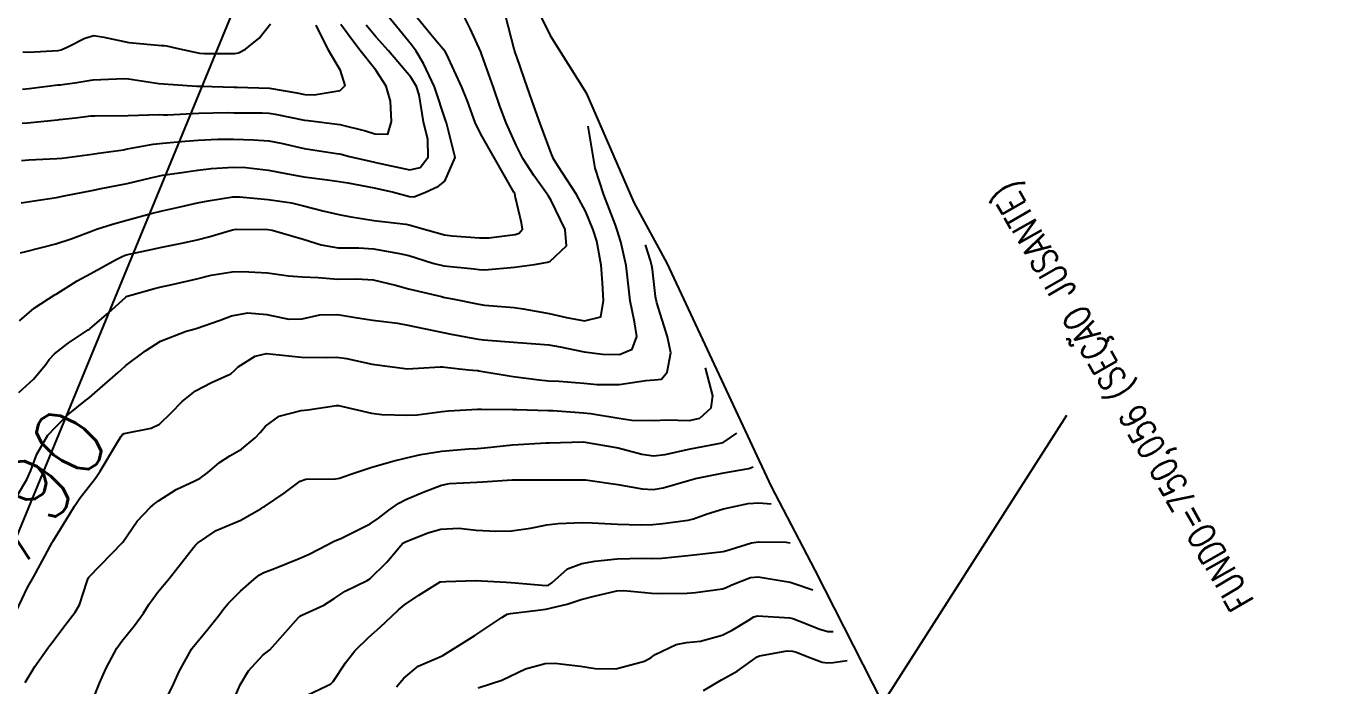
# Model space of a CAD drawing. Header units: metres. Extents: x 307586 to 320046, y 7427249 to 7434250.
# Drawn here: x 318467 to 318540.8, y 7430494.3 to 7430531.6 of the extents above; entities that cross this region are included whole.
import ezdxf
from ezdxf.enums import TextEntityAlignment as Align

# ---------------------------------------------------------------- set-up
doc = ezdxf.new("R2010")
doc.units = ezdxf.units.M
doc.header["$MEASUREMENT"] = 0
doc.linetypes.add('CONTINUO', pattern=[0])
for name, color, linetype in [('Area', 45, 'Continuous'), ('Cotas', 45, 'Continuous'), ('Curvas de Nivel 1m', 11, 'Continuous'), ('Curvas de Nivel 5m', 15, 'Continuous'), ('TEXTO', 45, 'Continuous')]:
    doc.layers.add(name, color=color, linetype=linetype)
doc.styles.add('ROMANS', font='romans', dxfattribs={"height": 0.2})
doc.styles.add('Style-STANDARD', font='STANDARD.shx')

msp = doc.modelspace()

# ---------------------------------------------------------------- linework, layer by layer
at = {"layer": 'Area'}
msp.add_polyline3d([(318492.9272420805, 7430538.804017317, 795.0388042696128), (318496.7027963014, 7430531.116147517, 797.4188190141048), (318498.7340231583, 7430527.859972571, 801.0689328039366), (318501.4309303292, 7430521.652804854, 795.8888311059981), (318503.3024016271, 7430518.216480821, 789.0888166093849), (318509.2173462187, 7430505.578131351, 798.0988233649182), (318511.6914057651, 7430500.835688364, 808.3088047172444), (318519.3283739631, 7430485.844567563, 808.1488165751553), (318519.977127281, 7430484.353785249, 808.8387587121625), (318522.7798621455, 7430477.993167072, 805.6289105642904), (318523.3709031946, 7430477.044228609, 806.1086644010062), (318524.4143043917, 7430475.302008727, 806.368770769398), (318527.4778168903, 7430469.447902624, 811.678826361409), (318528.094269946, 7430468.100356542, 811.9588060931245), (318531.1726423938, 7430461.794472331, 814.9388099794882), (318535.8672166765, 7430452.415834775, 817.6688120338805), (318536.3836252484, 7430450.933880284, 831.3388157958268), (318540.8752377566, 7430442.387806285, 818.5288037997092), (318544.61046105, 7430435.61876749, 820.0987235375264), (318546.4000198746, 7430432.806877695, 820.7787981387062), (318550.5770400196, 7430424.548388065, 821.988779548944)], dxfattribs=at)
at = {"layer": 'Curvas de Nivel 1m', "flags": 128}
for points, elevation in [([(318466.5970745778, 7430510.905727362), (318467.4342917997, 7430511.652032085), (318468.11660377, 7430512.47496314), (318468.3216007301, 7430512.767201761), (318468.6191319964, 7430513.091469214), (318469.3958590768, 7430513.691645266), (318470.5286170692, 7430514.451043006), (318470.5927288858, 7430514.491208432), (318470.6340052505, 7430514.522529752), (318471.6783788241, 7430515.403610721), (318472.6610941115, 7430516.298453815), (318472.7353887602, 7430516.345689171), (318472.9455845302, 7430516.417173331), (318474.2892918796, 7430516.781173416), (318474.6676765819, 7430516.875927772), (318475.2937854216, 7430517.015252574), (318476.6725751724, 7430517.335786814), (318477.4935378834, 7430517.543003252), (318478.6767232941, 7430517.730598982), (318479.2637508606, 7430517.757432436), (318480.676437976, 7430517.682067174), (318481.8669300239, 7430517.504210428), (318482.6744183909, 7430517.450108664), (318483.5597817018, 7430517.405421173), (318484.6733271342, 7430517.320982997), (318485.7393866699, 7430517.329824088), (318486.6731680315, 7430517.275072725), (318487.9379987036, 7430516.969563425), (318488.6683791365, 7430516.776183233), (318490.5476125559, 7430516.32763414), (318490.6638350949, 7430516.301779061), (318490.7392774558, 7430516.284470053), (318491.1574083851, 7430516.202582637), (318492.6587318381, 7430515.900968927), (318492.9814052462, 7430515.853428612), (318494.6560667729, 7430515.70329791), (318495.1679236885, 7430515.639612714), (318496.6514530935, 7430515.365719281), (318497.6311336043, 7430515.137209686), (318498.6455559213, 7430514.952574474), (318499.5618481787, 7430515.19290891), (318499.7148674817, 7430516.099480501), (318499.6592875789, 7430517.113905077), (318499.5858882293, 7430518.100970294), (318499.3354582311, 7430519.471658546), (318499.142351114, 7430520.105705664), (318498.7232077467, 7430521.139044245), (318498.1948874251, 7430522.115380303), (318497.1336151965, 7430523.741611244), (318496.8963371546, 7430524.128565804), (318496.7577052218, 7430524.449194509), (318496.1271378423, 7430526.139836696), (318495.7762400338, 7430527.128735537), (318495.4235277495, 7430528.150690846), (318494.8281373655, 7430529.841337419), (318494.7140588165, 7430530.161188588), (318494.6544784941, 7430530.342043639), (318494.1799450542, 7430532.166729726)], 789), ([(318466.6398597656, 7430514.952830759), (318467.4575318212, 7430515.675217606), (318468.6624592002, 7430516.439459731), (318468.6809293031, 7430516.451530848), (318468.7085277606, 7430516.469543898), (318469.9079451642, 7430517.220224106), (318470.6748220173, 7430517.64047131), (318472.1033406095, 7430518.428693654), (318472.4871532181, 7430518.621726447), (318472.6869806212, 7430518.690887799), (318474.0932829446, 7430519.004599702), (318474.6939095233, 7430519.132814609), (318475.7371935473, 7430519.344527529), (318476.7004852135, 7430519.541193952), (318477.3567100405, 7430519.70986735), (318478.7093794012, 7430520.114139793), (318478.9111800815, 7430520.146705175), (318480.7098501296, 7430520.125521695), (318480.9497633846, 7430520.085940337), (318482.7020113245, 7430519.572934688), (318483.7229035455, 7430519.264379594), (318484.6949857329, 7430519.084561916), (318485.8652076496, 7430519.09261452), (318486.6946145745, 7430519.029818021), (318488.1548142667, 7430518.771506672), (318488.6892472889, 7430518.651998971), (318490.0486437278, 7430518.216342739), (318490.6814656305, 7430518.064832628), (318492.3955540388, 7430517.899749691), (318492.6798361742, 7430517.871886994), (318493.0039004615, 7430517.852532338), (318494.6812566099, 7430517.993930562), (318495.8180605923, 7430518.142972855), (318496.5430096916, 7430518.274168762), (318496.6857393269, 7430518.31813485), (318497.6215487189, 7430519.198306877), (318497.5437663997, 7430520.121691514), (318496.7296924121, 7430521.807510787), (318496.60887118, 7430522.009024328), (318496.5296901626, 7430522.133048411), (318495.7813351395, 7430523.182466903), (318495.1529841293, 7430524.153999001), (318494.7640267601, 7430524.900630388), (318494.2071971725, 7430526.165757205), (318493.845060757, 7430527.116803147), (318493.4841922577, 7430528.173187253), (318492.8305576993, 7430530.022693003), (318492.7704081548, 7430530.18093764), (318492.1644768135, 7430531.50860012), (318491.832326857, 7430532.195308861)], 788.0000000000001), ([(318466.6877733702, 7430518.81373773), (318468.0272743418, 7430519.14228365), (318468.6955853339, 7430519.314535312), (318469.5580297897, 7430519.603437963), (318470.7068130238, 7430520.043047971), (318471.0030127532, 7430520.151069161), (318471.9017565475, 7430520.432167414), (318472.7152850893, 7430520.656778512), (318474.0965358157, 7430521.028833643), (318474.7207372527, 7430521.181994839), (318475.7426334771, 7430521.404228153), (318476.7255248476, 7430521.630754327), (318477.3325500943, 7430521.75825342), (318478.7291166273, 7430521.969932309), (318479.0991364192, 7430521.976382523), (318480.7278854795, 7430521.826817519), (318482.0500831771, 7430521.634067711), (318482.724703083, 7430521.478577886), (318483.8243003713, 7430521.186568795), (318484.7199519849, 7430520.983468067), (318485.3167515806, 7430520.868887886), (318486.7168802051, 7430520.646290093), (318488.5162335197, 7430520.430657198), (318488.7145102876, 7430520.389298333), (318489.2903830495, 7430520.224225345), (318490.707273441, 7430519.83374245), (318491.1472106369, 7430519.762479462), (318492.7049376055, 7430519.648020089), (318493.2181106289, 7430519.661984513), (318494.7082070379, 7430519.845982252), (318494.9486768643, 7430519.917059951), (318495.1410207525, 7430520.153578452), (318495.0762534037, 7430520.514342635), (318494.7307760475, 7430521.945874329), (318494.6887996572, 7430522.160441181), (318494.6426838516, 7430522.252056354), (318493.5454463739, 7430524.172074712), (318492.7732286979, 7430525.53409291), (318492.4574591103, 7430526.184881876), (318492.0076684881, 7430527.404435564), (318491.7006586625, 7430528.196533882), (318490.8309775373, 7430530.080682198), (318490.7419605879, 7430530.210909571), (318490.1993173042, 7430530.856400004), (318489.0626205332, 7430532.227902971)], 787), ([(318466.7244029083, 7430521.638560407), (318467.460179606, 7430521.748045534), (318468.7276170724, 7430521.939976811), (318469.1669656726, 7430522.02718298), (318470.7318393, 7430522.342199571), (318471.2579173043, 7430522.442125004), (318472.7361496817, 7430522.743237749), (318474.081971739, 7430523.064095984), (318474.7409190062, 7430523.200170203), (318475.6980812667, 7430523.341273769), (318476.7441117548, 7430523.489445055), (318477.5186017399, 7430523.588847196), (318478.745985585, 7430523.656828074), (318479.4515802149, 7430523.637222691), (318480.7444718755, 7430523.485457123), (318481.7243855847, 7430523.29692699), (318482.7411229803, 7430523.120567606), (318484.0848799206, 7430522.941129051), (318484.7385928547, 7430522.847555043), (318485.2280779484, 7430522.762904195), (318486.7353042759, 7430522.488697164), (318487.8211525984, 7430522.23911765), (318488.7305240185, 7430521.990671434), (318488.9826671438, 7430521.975204712), (318489.5953076392, 7430522.221376101), (318490.3715398311, 7430522.578678032), (318490.7394405454, 7430522.862324121), (318491.3188441872, 7430524.2015111), (318490.8243912154, 7430526.167262928), (318490.7989899581, 7430526.209758913), (318490.7833788132, 7430526.256150899), (318490.1490823606, 7430528.216538353), (318489.5230853253, 7430529.522315027), (318489.1049556298, 7430530.227279619), (318488.8364185284, 7430530.580122419), (318487.4855257748, 7430532.243673919)], 786), ([(318466.7777597631, 7430526.14616393), (318467.0884488566, 7430526.176713843), (318468.7809328584, 7430526.337703616), (318468.8970456348, 7430526.352975014), (318469.8048567514, 7430526.459780609), (318470.677724187, 7430526.557318235), (318470.7840953527, 7430526.567804847), (318470.9076051801, 7430526.571601546), (318472.7845315861, 7430526.581428186), (318474.5482709404, 7430526.639386698), (318474.7852135201, 7430526.62962159), (318475.0177689624, 7430526.629038502), (318476.7864268919, 7430526.720958759), (318478.3918866073, 7430526.74893031), (318478.7868297548, 7430526.741245054), (318480.3896745519, 7430526.731187053), (318480.7867393129, 7430526.712200865), (318481.1214308745, 7430526.660134525), (318482.783217218, 7430526.329991376), (318482.9848403813, 7430526.297980771), (318484.7797330539, 7430526.067716648), (318486.2340857577, 7430525.717390079), (318486.7723609342, 7430525.546241996), (318487.494616002, 7430525.520237886), (318487.702676192, 7430526.240802414), (318487.6469931826, 7430527.388872087), (318487.4173071133, 7430528.243856105), (318486.8165674615, 7430529.160010485), (318485.9317983896, 7430530.263516787), (318485.4538500039, 7430530.885563082), (318484.8475397045, 7430531.742240033)], 784), ([(318466.7987407966, 7430528.072349237), (318467.174853813, 7430528.110549627), (318468.801344505, 7430528.312720071), (318468.94133339, 7430528.328787633), (318469.8747121761, 7430528.459282055), (318470.6699926681, 7430528.586298361), (318470.8052631429, 7430528.606389241), (318472.5569514343, 7430528.673457219), (318472.8064042858, 7430528.652465439), (318474.5336865351, 7430528.402692311), (318474.8026297133, 7430528.371240895), (318476.6781832909, 7430528.248353465), (318476.8016960396, 7430528.247873542), (318476.9224851858, 7430528.24801661), (318478.8012332996, 7430528.18159953), (318478.968182, 7430528.181396627), (318480.8009946537, 7430528.137734952), (318482.3547712769, 7430527.862946699), (318482.7977461811, 7430527.782887683), (318483.3321066485, 7430527.760119965), (318484.8001960787, 7430528.007877447), (318485.0829060739, 7430528.275800171), (318484.8157739259, 7430529.137108114), (318484.1443537407, 7430530.286885639), (318483.4394452195, 7430531.701623038)], 783), ([(318466.8284871337, 7430530.194655298), (318467.135981695, 7430530.179243622), (318468.8298250122, 7430530.263847203), (318468.9992076295, 7430530.299489112), (318469.3720718434, 7430530.464608458), (318470.3287750917, 7430530.964326908), (318470.83952513, 7430531.110782575), (318471.4170494597, 7430531.019673442), (318472.8359867218, 7430530.726941756), (318474.683272435, 7430530.552668002), (318474.8343258422, 7430530.540853799), (318474.9578188242, 7430530.521809902), (318475.5297798953, 7430530.389547065), (318476.8292206845, 7430530.123558685), (318477.0961441781, 7430530.100092244), (318478.8291687309, 7430530.100095113), (318479.0418016542, 7430530.13581402), (318479.4480212753, 7430530.343848964), (318480.2193935425, 7430530.955918184), (318480.8473919214, 7430531.777461718)], 782), ([(318466.4429173043, 7430498.490000003), (318467.0978294957, 7430499.849227097), (318467.4408302535, 7430500.480320875), (318467.808038728, 7430501.148310471), (318468.4922666774, 7430502.404937311), (318468.5155517618, 7430502.446908284), (318468.5275948273, 7430502.469653229), (318469.2831324083, 7430503.684224999), (318469.7574916848, 7430504.457554259), (318470.0610076069, 7430504.913379491), (318470.529044215, 7430505.525127387), (318470.9376664542, 7430506.043228037), (318471.2026145157, 7430506.440104546), (318472.1255178513, 7430507.993427269), (318472.3976610325, 7430508.422478847), (318472.4699298794, 7430508.515819533), (318472.5652098596, 7430508.572837026), (318474.0959303859, 7430508.878839382), (318474.5736358808, 7430509.114571769), (318475.2347003581, 7430509.738670258), (318475.8463735254, 7430510.38119816), (318476.5991005927, 7430510.988328844), (318477.5080050232, 7430511.456829703), (318478.6090336163, 7430511.961631211), (318478.8149478706, 7430512.143888012), (318479.028823183, 7430512.345840946), (318479.9904478132, 7430512.965044635), (318480.6206841206, 7430513.106681642), (318481.3398114523, 7430513.038901723), (318482.6189096655, 7430512.899236127), (318484.0250069314, 7430512.879787354), (318484.6190789481, 7430512.896164387), (318485.1667384743, 7430512.820112729), (318486.6154621582, 7430512.504485388), (318488.6129173043, 7430512.230000003), (318490.4665851995, 7430512.359288312), (318490.6142740364, 7430512.345673214), (318490.7362934703, 7430512.330322303), (318492.0800214431, 7430512.187993442), (318492.5713314821, 7430512.139443533), (318492.6124774435, 7430512.136013932), (318492.6588636065, 7430512.133125493), (318494.6093127599, 7430511.799545572), (318496.0801815618, 7430511.610450789), (318496.6073009546, 7430511.568365039), (318497.1970221112, 7430511.534095099), (318498.60603747, 7430511.422016578), (318499.3577910165, 7430511.350078338), (318500.6055922412, 7430511.357493692), (318502.1267644094, 7430511.585880597), (318502.6084306266, 7430511.611332241), (318503.0094387649, 7430511.655468008), (318503.3325105722, 7430512.052804071), (318503.532682346, 7430513.147652092), (318503.3494462704, 7430514.052934713), (318502.738389413, 7430515.983003207), (318502.6657329543, 7430516.341565003), (318502.4888993506, 7430517.870784475), (318502.4597146783, 7430518.063348043), (318502.3818606155, 7430518.370225932), (318502.1029173043, 7430519.270000003)], 791), ([(318466.9613590171, 7430494.484315585), (318467.5120627869, 7430495.373211236), (318468.2811835483, 7430496.47141734), (318468.3423511108, 7430496.552193796), (318468.4248830213, 7430496.666571707), (318469.1969522943, 7430497.700731982), (318469.7888292539, 7430498.456540884), (318470.0266611506, 7430498.876821035), (318470.4692563596, 7430500.205937029), (318470.5275196662, 7430500.393734626), (318470.5680780667, 7430500.448572593), (318472.4929173043, 7430502.420000004), (318473.3037813791, 7430503.613158876), (318474.0592175815, 7430504.404537), (318474.3079669859, 7430504.610152106), (318474.5183614016, 7430504.762939821), (318475.5140449181, 7430505.399294898), (318476.5356580807, 7430505.886051768), (318476.8656747011, 7430506.039050795), (318477.3085311291, 7430506.362343866), (318477.9742427156, 7430506.930162967), (318478.5525625362, 7430507.314523201), (318479.211968254, 7430507.687836914), (318479.9901113453, 7430508.335728064), (318480.260506834, 7430508.640085866), (318480.5729504683, 7430508.998877611), (318481.343474139, 7430509.556583569), (318482.5865260408, 7430509.87391577), (318482.9627045455, 7430509.920827299), (318484.5912384307, 7430510.1680751), (318484.7122762817, 7430510.157005727), (318486.5850345681, 7430509.724484262), (318487.1684547826, 7430509.659854975), (318488.5835838531, 7430509.607769927), (318489.1686223502, 7430509.639683154), (318490.5872044566, 7430509.829143493), (318490.9319174594, 7430509.86067497), (318492.5895629605, 7430509.956377083), (318492.8080452207, 7430509.959411989), (318494.5894861982, 7430509.931259592), (318494.8167376164, 7430509.929362828), (318496.5891784471, 7430509.880742864), (318496.8440832156, 7430509.872459323), (318498.5874469453, 7430509.745309401), (318498.9899002822, 7430509.702941315), (318500.5832586223, 7430509.44608787), (318501.3343999017, 7430509.32593418), (318502.5816800508, 7430509.310849775), (318503.2929294063, 7430509.342221097), (318504.5819650885, 7430509.309852286), (318505.1771537428, 7430509.437969562), (318505.8164797589, 7430510.021646566), (318505.9094831459, 7430510.710692599), (318505.4929173043, 7430512.290000004)], 792), ([(318470.3729173043, 7430492.440000003), (318471.1584839208, 7430494.438516504), (318471.5492359285, 7430495.289377258), (318472.1482591378, 7430496.424119877), (318472.4269553922, 7430496.823808803), (318473.144144088, 7430497.704607021), (318473.6540992442, 7430498.407888184), (318473.9573233727, 7430498.897918656), (318474.4606117157, 7430499.579627436), (318474.8386342302, 7430500.02314449), (318475.1401700565, 7430500.389991213), (318476.490369967, 7430502.115266266), (318476.6083643514, 7430502.252220693), (318476.7203338472, 7430502.367725838), (318477.7817781807, 7430503.075505574), (318478.5031893181, 7430503.377201386), (318479.176399939, 7430503.673113679), (318480.3222849857, 7430504.331906326), (318480.444574535, 7430504.400077361), (318480.5146002422, 7430504.442195863), (318481.6337632363, 7430505.205930338), (318482.5366016697, 7430505.878957703), (318482.8501601085, 7430505.984959159), (318484.5389493585, 7430506.015470282), (318484.7683847134, 7430506.047665567), (318485.4013312308, 7430506.267123795), (318486.5470158667, 7430506.659856249), (318487.7762614191, 7430507.012143886), (318488.5526444789, 7430507.20271747), (318489.3804630509, 7430507.39593818), (318490.5565948816, 7430507.577757737), (318492.0739858933, 7430507.703170855), (318492.5584408307, 7430507.732352637), (318492.9709276512, 7430507.763747023), (318494.5606521803, 7430507.933487604), (318496.4782919819, 7430508.047469366), (318496.5621049331, 7430508.04876289), (318496.6414133775, 7430508.049918151), (318498.5629173043, 7430508.110000003), (318500.5596504385, 7430507.763313424), (318501.8874188241, 7430507.401221784), (318502.555359341, 7430507.304203666), (318503.2192695671, 7430507.390388099), (318504.5594084618, 7430507.689115755), (318506.2373892312, 7430508.014882924), (318506.4991486513, 7430508.075710848), (318506.5643348925, 7430508.104505888), (318507.2729173042, 7430508.600000003)], 793.0000000000001), ([(318474.3729173043, 7430492.400000003), (318475.3611292226, 7430494.385476825), (318475.6882423857, 7430495.096137104), (318476.3821940338, 7430496.370610853), (318476.4234573621, 7430496.42400579), (318477.3010617694, 7430497.494519286), (318477.9797624396, 7430498.354631552), (318478.1809249311, 7430498.618641929), (318478.4518973649, 7430498.94867071), (318479.154264886, 7430499.651359336), (318479.9311734755, 7430500.335417443), (318480.2311540592, 7430500.576647354), (318480.4766783806, 7430500.706107641), (318481.0835691225, 7430500.925536678), (318482.4849197138, 7430501.500240954), (318483.0365463108, 7430501.745388592), (318484.1118380048, 7430502.283810796), (318484.345598907, 7430502.43029453), (318484.4951358805, 7430502.501857631), (318484.8435413456, 7430502.621945232), (318486.5050390654, 7430503.462176117), (318486.9708259518, 7430503.782840676), (318487.5626690293, 7430504.239502486), (318488.1213010437, 7430504.631555763), (318488.5219532649, 7430504.832397377), (318489.4985308071, 7430505.25013235), (318490.5344704544, 7430505.646876682), (318491.0018424731, 7430505.737097419), (318492.5376212563, 7430505.826930141), (318492.8700501641, 7430505.84456428), (318494.5396925837, 7430505.945018627), (318494.7467265853, 7430505.949983333), (318496.540383432, 7430505.961075187), (318496.707494418, 7430505.961245806), (318498.5405708418, 7430505.953569176), (318498.7022122244, 7430505.946662066), (318500.5368462968, 7430505.685266169), (318501.9038285986, 7430505.439800618), (318502.5363948423, 7430505.4077538), (318503.0919673645, 7430505.499858024), (318504.5417243545, 7430505.920705023), (318504.9414887329, 7430506.034021432), (318506.5463325073, 7430506.351520311), (318507.9497378184, 7430506.595162914), (318508.2029173042, 7430506.690000003)], 794), ([(318482.9257554952, 7430493.756397405), (318484.0515240387, 7430494.283413936), (318484.2741447983, 7430494.40178704), (318484.3966636053, 7430494.529753405), (318485.0996497564, 7430495.582656411), (318485.634339161, 7430496.261828675), (318486.4308178121, 7430497.040050786), (318487.0630966289, 7430497.617291803), (318487.7219745624, 7430498.237209432), (318488.0972763224, 7430498.584413599), (318488.4526481226, 7430498.87872122), (318489.2575789486, 7430499.425423088), (318490.472290877, 7430500.168238183), (318490.5047363998, 7430500.177211799), (318490.7928838874, 7430500.205200505), (318492.4737115314, 7430500.259422715), (318494.2124131026, 7430500.162605046), (318494.4726385206, 7430500.141414423), (318494.4910132832, 7430500.141352878), (318496.4705275274, 7430499.970681542), (318496.6053833427, 7430499.994171883), (318496.8014036967, 7430500.126715139), (318497.6814809992, 7430500.917424921), (318498.4840208246, 7430501.220352039), (318499.2321929852, 7430501.355789459), (318500.4868553155, 7430501.483801129), (318501.9336853522, 7430501.514610427), (318502.4873233716, 7430501.500606734), (318503.0258139252, 7430501.516337793), (318504.4891888779, 7430501.667157372), (318506.3531078695, 7430501.873651198), (318506.4917432846, 7430501.892598042), (318506.5830000248, 7430501.918097431), (318506.8960120775, 7430502.005969055), (318508.1102115391, 7430502.382419112), (318508.4997019693, 7430502.442311002), (318510.0599137815, 7430502.413993464), (318510.2929173043, 7430502.390000003)], 796), ([(318487.9945384611, 7430494.233983792), (318488.1770113905, 7430494.451385763), (318488.4003543222, 7430494.725801197), (318489.2278385946, 7430495.404649239), (318490.4185077559, 7430495.916030115), (318490.6192638294, 7430496.007673381), (318490.9230963044, 7430496.202497319), (318492.432589964, 7430497.147265972), (318493.063661078, 7430497.546715951), (318493.9530823724, 7430498.164898353), (318494.2699696377, 7430498.337337204), (318494.4461957022, 7430498.37855986), (318496.0125413117, 7430498.573483895), (318496.4503741093, 7430498.627120336), (318497.6635256017, 7430498.909173221), (318498.4588286886, 7430499.170758959), (318499.1975482014, 7430499.366977459), (318500.4665279136, 7430499.664040627), (318500.8654496716, 7430499.685512335), (318502.4649112427, 7430499.526262566), (318503.009070694, 7430499.510238659), (318504.4654070475, 7430499.539316219), (318504.9315096475, 7430499.567440381), (318506.4694085971, 7430499.776086194), (318506.6413054699, 7430499.837338027), (318506.9864934632, 7430500.004864243), (318508.0552599001, 7430500.416094932), (318508.4776178261, 7430500.46005219), (318510.2940765573, 7430500.152453694), (318510.4742570626, 7430500.103975838), (318511.5729173043, 7430499.730000003)], 797), ([(318492.618212487, 7430494.177747052), (318493.95278352, 7430494.611304696), (318494.402866946, 7430494.823309453), (318495.3012252836, 7430495.254941529), (318496.4141212089, 7430495.543593645), (318496.9647313819, 7430495.574434299), (318498.4124273404, 7430495.41066908), (318499.2476936342, 7430495.264290264), (318500.4103093782, 7430495.249471599), (318502.035417683, 7430495.683953574), (318502.4212069988, 7430495.888969457), (318502.5174725527, 7430495.963534548), (318502.6417093861, 7430496.057812083), (318503.8401351186, 7430496.634555567), (318504.4298660019, 7430496.734869768), (318505.2133573847, 7430496.810874735), (318506.4343556874, 7430497.153838317), (318507.002175901, 7430497.439443253), (318507.9139466131, 7430497.995289711), (318508.2427540632, 7430498.195243531), (318508.4468023414, 7430498.24900248), (318510.2781338324, 7430498.138965798), (318510.4448362335, 7430498.097928616), (318510.7889659322, 7430497.964809274), (318511.9848003423, 7430497.493222571), (318512.4372253238, 7430497.370801949), (318512.7229173043, 7430497.370000003)], 798), ([(318505.3931271116, 7430494.025146857), (318506.4090094641, 7430494.619215996), (318507.294044241, 7430495.121274542), (318508.4223265401, 7430495.930923579), (318508.5491006626, 7430495.988738169), (318510.1290227582, 7430496.269831813), (318510.4257901041, 7430496.257279988), (318510.6520002625, 7430496.193412592), (318511.2574326546, 7430495.957482273), (318512.1085803038, 7430495.631887497), (318512.4194511069, 7430495.593380265), (318512.7384857916, 7430495.618056395), (318513.5229173042, 7430495.720000003)], 799)]:
    msp.add_lwpolyline(points, dxfattribs=dict(at, elevation=elevation))
at = {"layer": 'Curvas de Nivel 5m', "flags": 128}
for points, elevation in [([(318466.7483682137, 7430524.035090948), (318467.1604249262, 7430524.074259905), (318468.7497055659, 7430524.148826171), (318469.04342013, 7430524.173628434), (318470.7523244615, 7430524.390715726), (318471.112741064, 7430524.444602646), (318472.5303513388, 7430524.649344628), (318472.7569681658, 7430524.690057438), (318474.2074548401, 7430524.959306693), (318474.7622958288, 7430525.025234968), (318476.0217141731, 7430525.123473281), (318476.7650857835, 7430525.181231952), (318477.8789170951, 7430525.24618296), (318478.7663714159, 7430525.246940773), (318479.895321948, 7430525.209361739), (318480.7651922904, 7430525.148332411), (318481.463155877, 7430525.019246303), (318482.7591750943, 7430524.717186005), (318484.6023326963, 7430524.434406555), (318484.7549105139, 7430524.412880648), (318484.8637215855, 7430524.387529282), (318485.3244940392, 7430524.271426353), (318486.4940964297, 7430523.997585587), (318486.7498342985, 7430523.941699428), (318487.1548827711, 7430523.839914023), (318488.7456973246, 7430523.50800203), (318489.3321188191, 7430523.639097449), (318489.796392155, 7430524.219565256), (318489.7622219737, 7430525.225839885), (318489.5215304375, 7430526.222613872), (318489.2711120957, 7430527.752346732), (318489.1324130078, 7430528.226705046), (318488.8108209199, 7430528.756907714), (318487.5422692149, 7430530.242906484), (318486.840616141, 7430531.019883674), (318486.2820812442, 7430531.693293549)], 785), ([(318466.5218300034, 7430505.084179945), (318467.0439874899, 7430505.9762123), (318467.2847113138, 7430506.482582063), (318467.625012363, 7430507.406448479), (318468.240843636, 7430508.473220741), (318468.3941621283, 7430508.643038306), (318468.5682547503, 7430508.825829738), (318469.3938433463, 7430509.64874589), (318470.3684231083, 7430510.452244945), (318470.4982254829, 7430510.54660479), (318470.5946363769, 7430510.621907265), (318472.2185363519, 7430512.035380956), (318472.6125423521, 7430512.382504785), (318472.6355521545, 7430512.396907885), (318472.6634295357, 7430512.419494881), (318473.779388373, 7430513.250367903), (318474.6269148304, 7430513.799752614), (318476.0715223706, 7430514.378420928), (318476.5152752675, 7430514.491225046), (318476.635259698, 7430514.526159589), (318478.0002618083, 7430514.998712745), (318478.6463054318, 7430515.24254184), (318479.57044226, 7430515.419441421), (318480.6475762793, 7430515.307265006), (318481.8964252719, 7430515.058923267), (318482.6444895885, 7430515.071485614), (318483.6498471969, 7430515.28802113), (318484.6483263524, 7430515.307269878), (318485.7855998088, 7430515.123124124), (318486.6440638054, 7430514.99310008), (318488.0537167385, 7430514.823901093), (318488.6400965313, 7430514.708615142), (318490.5338829168, 7430514.311547954), (318490.6341187678, 7430514.290097573), (318491.0810128715, 7430514.20327857), (318492.4072035471, 7430513.959873221), (318492.6303671346, 7430513.924983045), (318492.9170551904, 7430513.890121959), (318494.6288361076, 7430513.751880335), (318496.132780087, 7430513.642242421), (318496.627578087, 7430513.596078275), (318497.2638481017, 7430513.486323129), (318498.6237622541, 7430513.194494986), (318499.661333881, 7430513.060807333), (318500.627424086, 7430513.057118786), (318501.3500864684, 7430513.361292693), (318501.6031756859, 7430514.075596128), (318501.4833059525, 7430514.909586952), (318501.2366037649, 7430516.081394707), (318501.1767699337, 7430516.591133509), (318501.0078118088, 7430518.085126585), (318500.7029758964, 7430519.427239479), (318500.4951893071, 7430520.092177283), (318500.3800899682, 7430520.429551125), (318499.7457982735, 7430522.099871195), (318499.2529474538, 7430523.599868234), (318498.8429173043, 7430525.990000003)], 790), ([(318478.3755072969, 7430492.608999273), (318479.129022161, 7430494.342638955), (318479.6023599997, 7430495.140622214), (318480.4181911366, 7430496.014922158), (318480.5976870588, 7430496.149907312), (318480.8096116667, 7430496.324199588), (318482.4415100168, 7430498.159271259), (318482.510828232, 7430498.230717137), (318482.6243118329, 7430498.298186058), (318483.8743746319, 7430498.862972694), (318484.4572651304, 7430499.236521742), (318485.07823198, 7430499.656249347), (318486.3260736672, 7430500.252202658), (318486.4738705927, 7430500.345328838), (318487.4408565405, 7430501.28291048), (318488.2329837824, 7430502.232599339), (318488.3607731625, 7430502.364813723), (318488.4950561129, 7430502.443880858), (318489.7739853233, 7430502.943455863), (318490.5023754101, 7430503.155810585), (318491.5230761923, 7430503.21465991), (318492.5022237542, 7430503.110644986), (318493.6297791756, 7430503.040575266), (318494.5020288982, 7430503.071159389), (318495.5831516816, 7430503.223248381), (318496.5055996577, 7430503.398235346), (318497.1567480114, 7430503.473162615), (318498.5071839968, 7430503.53666926), (318499.0844139906, 7430503.526957929), (318500.5063952188, 7430503.437791454), (318501.8428155225, 7430503.399999752), (318502.5134363202, 7430503.427934397), (318503.0850682642, 7430503.483581253), (318504.5174213637, 7430503.673603966), (318504.8126250469, 7430503.741468675), (318505.5958720203, 7430504.023905682), (318506.5260174104, 7430504.320010625), (318507.9145008073, 7430504.610707744), (318508.529591293, 7430504.657398883), (318509.2229173043, 7430504.600000003)], 795)]:
    msp.add_lwpolyline(points, dxfattribs=dict(at, elevation=elevation))
at = {"layer": 'TEXTO', "linetype": 'CONTINUO', "flags": 128}
for points in [[(318376.3109876683, 7430283.890251605), (318493.1655057959, 7430567.521630958)], [(318379.7533016077, 7430280.852576011), (318525.9721420879, 7430509.611181125)]]:
    msp.add_lwpolyline(points, dxfattribs=at)

# ---------------------------------------------------------------- texts
at = {"layer": 'Cotas', "style": 'Style-STANDARD'}
msp.add_text('790', height=4, rotation=54.91663562516381, dxfattribs=at).set_placement((318467.6346012512, 7430505.55056604, 790), align=Align.MIDDLE_CENTER)
at = {"layer": 'TEXTO', "extrusion": (-0.1308158508444397, 0.2200122591719926, 0.9666859981306657), "style": 'ROMANS', "width": 0.8}
msp.add_text('FUNDO=750,056 (SEÇÃO JUSANTE)', height=1.5, rotation=269.1188991924313, dxfattribs=at).set_placement((-4071291.873477112, -6016461.417883677, 1593912.640150365))

doc.saveas('drawing.dxf')
